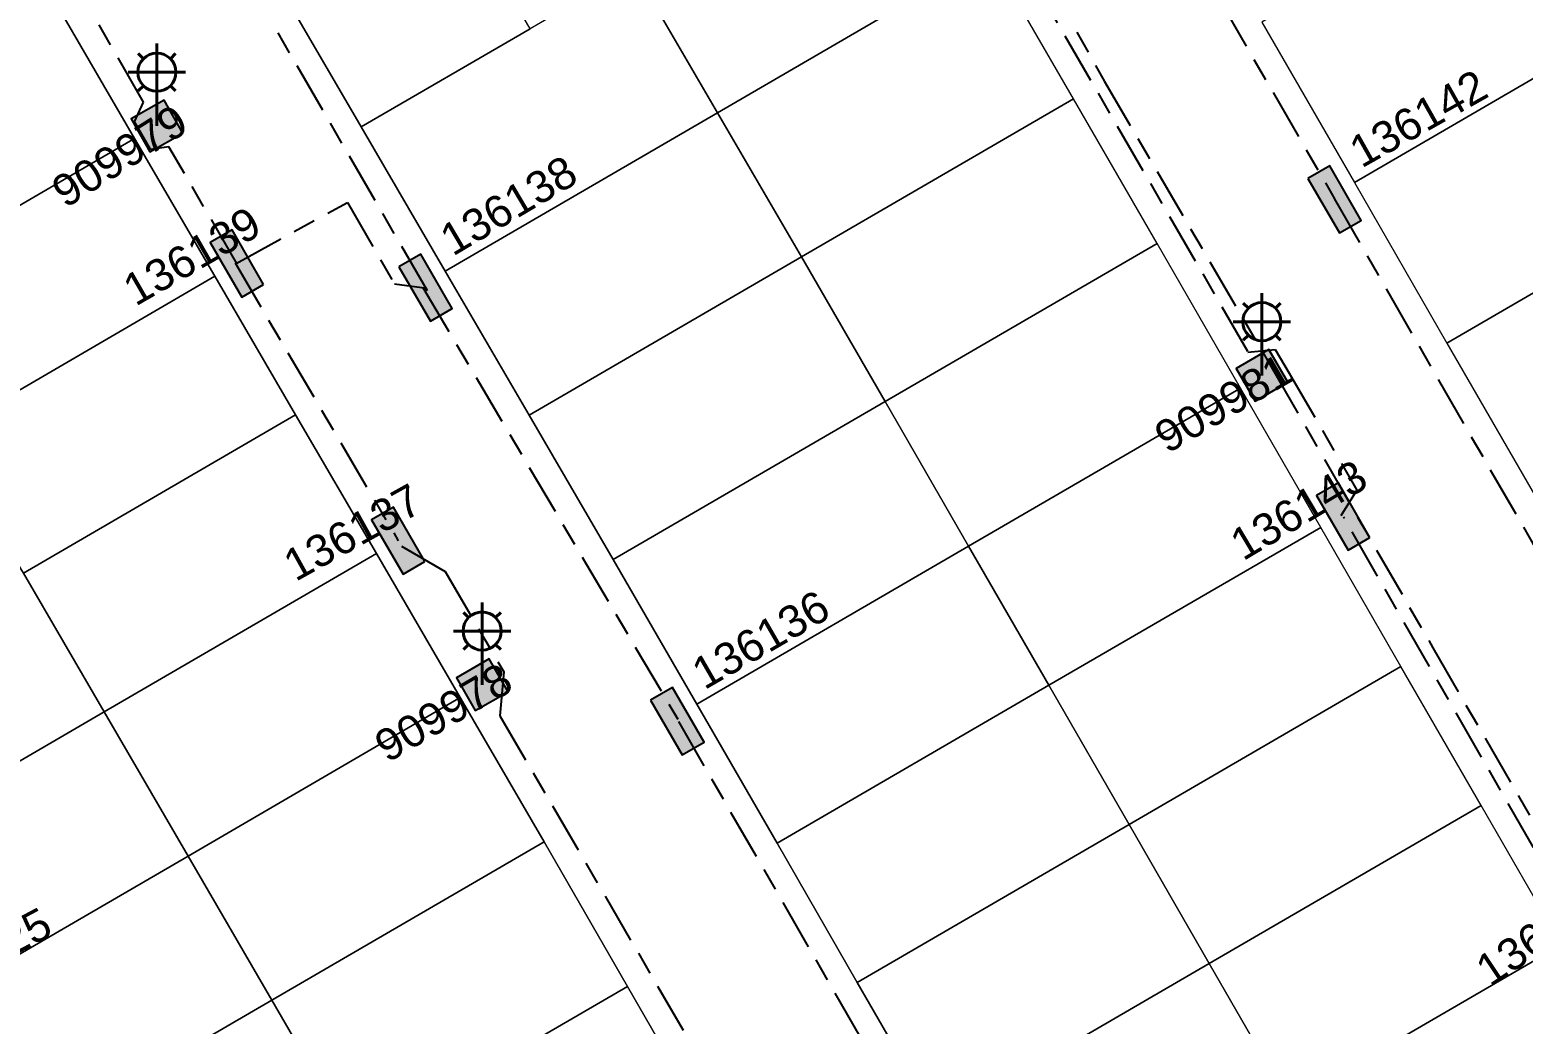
# Model space of a CAD drawing. Header units: metres. Extents: x 303431 to 305438, y 6269401 to 6270518.
# Drawn here: x 304083.4 to 304200.8, y 6270063.2 to 6270141.3 of the extents above; entities that cross this region are included whole.
import ezdxf
from ezdxf.enums import TextEntityAlignment as Align

# ---------------------------------------------------------------- set-up
doc = ezdxf.new("R2010")
doc.units = ezdxf.units.M
doc.linetypes.add('Cable Exist UG', pattern=[8.2, 4, -1.2, 1.8, -1.2])
doc.layers.get('0').update_dxf_attribs({"color": 6})
doc.layers.add('Cadastre Land Parcels_SP_EXT', color=9, linetype='Continuous', lineweight=5)
doc.layers.add('Cadastre Roads_SP_EXT', color=9, linetype='Continuous', lineweight=5)
for name, color, linetype in [('Equip_SP_SL_EXT', 7, 'Continuous'), ('Mains_HV_EXT', 7, 'Continuous'), ('Mains_LV_EXT', 7, 'Continuous'), ('SupportsUG_SP_LV_EXT', 7, 'Continuous'), ('SupportsUG_SP_LV_SL_EXT', 7, 'Continuous')]:
    doc.layers.add(name, color=color, linetype=linetype)
doc.styles.add('COLUMN_LABEL', font='arial.ttf')
doc.styles.add('iecARIAL', font='arial.ttf', dxfattribs={"height": 2})
doc.styles.add('POLE_LABEL', font='arial.ttf')
doc.styles.get("Standard").update_dxf_attribs({"font": 'arial.ttf'})

# ---------------------------------------------------------------- blocks, each defined once
blk = doc.blocks.new('COLUMN_EXT')
blk.add_hatch(color=256).paths.add_polyline_path([(-1.49, 1.48), (-1.49, -1.49), (1.48, -1.49), (1.48, 1.48)])
blk.add_lwpolyline([(-1.49, -1.49), (1.48, -1.49), (1.48, 1.48), (-1.49, 1.48)], close=True)
for tag, height, style, flags, p in [('ASSET_NUM', 2.5, 'COLUMN_LABEL', 8, (2, 2)), ('STRUCTURE_PLANT_NUMBER', 0.2, 'POLE_LABEL', 9, (1.81, 0.03)), ('STREET_CODE', 0.2, 'COLUMN_LABEL', 9, (1.81, -0.2))]:
    blk.add_attdef(tag, text='', height=height, dxfattribs=dict(style=style, flags=flags)).set_placement(p, align=Align.MIDDLE_LEFT)
at = {"flags": 9}
for tag, p in [('COLUMN_TYPE', (1.81, -0.4)), ('OWNED_BY', (1.81, -0.6)), ('STATE', (1.81, -0.8)), ('USAGE', (1.81, -1)), ('LEGEND', (1.81, -1.2)), ('STREETNAME', (1.81, -1.6)), ('SUBURB', (1.81, -1.8)), ('LOCATION', (1.81, -1.4)), ('NOTES', (1.81, -2))]:
    blk.add_attdef(tag, text='', height=0.2, dxfattribs=at).set_placement(p, align=Align.MIDDLE_LEFT)
at = {"flags": 1}
blk.add_attdef('Z', (1.81, -2.35), '', height=0.2, dxfattribs=at)
blk = doc.blocks.new('PILLAR_EXT')
blk.add_hatch(color=256).paths.add_polyline_path([(-2.475, 0.99), (-2.475, -0.99), (2.475, -0.99), (2.475, 0.99)])
blk.add_lwpolyline([(-2.475, -0.99), (2.475, -0.99), (2.475, 0.99), (-2.475, 0.99)], close=True)
at = {"style": 'iecARIAL', "flags": 8}
blk.add_attdef('ASSET_NUM', (1.5, 3.5), '', height=2.5, dxfattribs=at)
for tag, p, flags in [('OWNED_BY', (0, -0.2), 9), ('STATE', (0, -0.4), 9), ('SUPPORT_TYPE', (0, -0.6), 9), ('USAGE', (0, -0.8), 9), ('LEGEND', (0, -1), 9), ('LOCATION', (0, -1.2), 9), ('STREETNAME', (0, -1.8), 9), ('SUBURB', (0, -2), 1), ('NOTES', (0, -1.4), 9), ('PARENT', (0, -1.6), 9)]:
    blk.add_attdef(tag, p, '', height=0.2, dxfattribs=dict(flags=flags))
blk = doc.blocks.new('SL_LANTERN_EXT')
at = {"lineweight": 40}
for p, q in [((0, 1.97), (0, 6.47)), ((-1.46, 5.68), (-1.06, 5.28)), ((1.46, 5.68), (1.06, 5.28)), ((-2.25, 4.22), (2.25, 4.22)), ((-1.46, 2.76), (-1.06, 3.16)), ((0, 0), (0, 2.72)), ((1.46, 2.76), (1.06, 3.16))]:
    blk.add_line(p, q, dxfattribs=at)
blk.add_circle((0, 4.22), 1.5, dxfattribs=at)
at = {"style": 'iecARIAL', "flags": 9}
blk.add_attdef('ASSET_NUM', (1.5, 1.5), '', height=2.5, dxfattribs=at)
for tag, p, height, flags in [('CONSTRUCTED_VOLTAGE', (0.98, -0.65), 0.2, 9), ('CONTROL_TYPE', (0.98, -0.85), 0.2, 9), ('LANTERN_PURPOSE', (0.98, -1.05), 0.2, 9), ('LANTERN_TYPE', (0.98, -1.25), 0.2, 9), ('LNUMBER', (2.18, -3.25), 2.5, 8), ('OPERATING_VOLTAGE', (0.98, -1.65), 0.2, 9), ('ORIENTATION', (0.98, -1.85), 0.2, 9), ('OWNED_BY', (0.98, -2.05), 0.2, 9), ('STATE', (0.98, -2.25), 0.2, 9), ('NO_PHASES', (0.98, -1.45), 0.2, 9), ('USAGE', (0.98, -2.45), 0.2, 9), ('CEXIST', (0.98, -2.65), 0.2, 9), ('CNEW', (0.98, -2.85), 0.2, 9), ('CNUMBER', (0.98, -3.05), 0.2, 9), ('CREMOVE', (0.98, -3.25), 0.2, 9), ('CREPLACE', (0.98, -3.45), 0.2, 9), ('LKINGHEIGHT', (0.98, -3.65), 0.2, 9), ('LBRACKET', (0.98, -3.85), 0.2, 9), ('LBRACKETVOCAB', (0.98, -4.05), 0.2, 9), ('LCATEGORY', (0.98, -4.25), 0.2, 9), ('LCHARGE1', (0.98, -4.45), 0.2, 9), ('LCHARGE1PERCENT', (0.98, -4.65), 0.2, 9), ('LCHARGE2', (0.98, -4.85), 0.2, 9), ('LCHARGE2PERCENT', (0.98, -5.05), 0.2, 9), ('LCHARGE3', (0.98, -5.25), 0.2, 9), ('LCHARGE3PERCENT', (0.98, -5.45), 0.2, 9), ('LEXIST', (0.98, -5.65), 0.2, 9), ('LLAMP', (0.98, -5.85), 0.2, 9), ('LLAMPVOCAB', (0.98, -6.05), 0.2, 9), ('LMAST', (0.98, -6.25), 0.2, 9), ('LMASTVOCAB', (0.98, -6.45), 0.2, 9), ('LNEW', (0.98, -6.65), 0.2, 9), ('LANTNUMBER', (0.98, -6.85), 0.2, 9), ('LOUTREACH', (0.98, -7.25), 0.2, 9), ('LOUTREACHVOCAB', (0.98, -7.45), 0.2, 9), ('LRATECODE', (0.98, -7.65), 0.2, 9), ('LREMOVE', (0.98, -7.85), 0.2, 9), ('LREPLACE', (0.98, -8.05), 0.2, 9), ('LTYPE', (0.98, -8.25), 0.2, 9), ('STREETNAME', (0.98, -9.25), 0.2, 9), ('SUBURB', (0.98, -9.45), 0.2, 1), ('LTYPEVOCAB', (0.98, -8.45), 0.2, 9), ('LEGEND', (0.98, -8.65), 0.2, 9), ('LOCATION', (0.98, -8.85), 0.2, 9), ('NOTES', (0.98, -9.05), 0.2, 9)]:
    blk.add_attdef(tag, p, '', height=height, dxfattribs=dict(flags=flags))

msp = doc.modelspace()

# ---------------------------------------------------------------- linework, layer by layer
at = {"layer": 'Cadastre Land Parcels_SP_EXT', "linetype": 'Continuous'}
for points in [[(304122.76196, 6270141.36314), (304109.73626, 6270163.85748), (304107.43528, 6270162.95304), (304100.13786, 6270160.13735), (304097.7815, 6270153.85734), (304098.17025, 6270153.14229), (304098.56395, 6270152.43024), (304098.96498, 6270151.72243), (304099.37184, 6270151.01665), (304109.49422, 6270133.6464), (304122.76196, 6270141.36314)], [(304158.89371, 6270147.21155), (304152.29456, 6270158.53456), (304136.45696, 6270149.32429), (304130.89395, 6270146.09255), (304137.49222, 6270134.76955), (304158.89371, 6270147.21155)], [(304208.88591, 6270141.68449), (304203.75052, 6270150.587), (304201.6172, 6270154.28478), (304180.25483, 6270141.88041), (304187.52355, 6270129.27915), (304208.88591, 6270141.68449)], [(304091.68248, 6270132.7477), (304085.67436, 6270143.05647), (304085.26238, 6270143.77002), (304084.85525, 6270144.48675), (304084.45396, 6270145.20649), (304084.05761, 6270145.92834), (304083.66691, 6270146.65435), (304083.28125, 6270147.38239), (304082.90134, 6270148.1136), (304076.07693, 6270150.86004), (304056.8077, 6270143.42712), (304063.40085, 6270132.11895), (304069.99921, 6270120.79506), (304070.2862, 6270120.30261), (304091.68248, 6270132.7477)], [(304165.46592, 6270135.86019), (304158.89371, 6270147.21155), (304137.49222, 6270134.76955), (304144.09137, 6270123.44548), (304165.46592, 6270135.86019)], [(304137.49222, 6270134.76955), (304130.89395, 6270146.09255), (304122.76196, 6270141.36314), (304109.49422, 6270133.6464), (304116.09338, 6270122.32348), (304137.49222, 6270134.76955)], [(304216.15374, 6270129.08428), (304210.30727, 6270139.2193), (304208.88591, 6270141.68449), (304187.52355, 6270129.27915), (304194.79218, 6270116.67991), (304216.15374, 6270129.08428)], [(304172.02276, 6270124.49152), (304165.46592, 6270135.86019), (304144.09137, 6270123.44548), (304150.65961, 6270112.08909), (304172.02276, 6270124.49152)], [(304144.09137, 6270123.44548), (304137.49222, 6270134.76955), (304116.09338, 6270122.32348), (304122.69174, 6270111.00048), (304144.09137, 6270123.44548)], [(304097.99137, 6270121.92007), (304091.68248, 6270132.7477), (304070.2862, 6270120.30261), (304076.34176, 6270109.91134), (304076.59589, 6270109.47603), (304097.99137, 6270121.92007)], [(304210.6038, 6270109.04117), (304219.14839, 6270114.00273), (304223.42148, 6270116.48399), (304216.86482, 6270127.85169), (304216.15374, 6270129.08428), (304194.79218, 6270116.67991), (304202.06001, 6270104.07864), (304210.6038, 6270109.04117)], [(304178.58031, 6270113.1239), (304172.02276, 6270124.49152), (304150.65961, 6270112.08909), (304157.21716, 6270100.72147), (304178.58031, 6270113.1239)], [(304150.65961, 6270112.08909), (304144.09137, 6270123.44548), (304122.69174, 6270111.00048), (304129.29001, 6270099.67747), (304150.65961, 6270112.08909)], [(304104.33374, 6270111.03643), (304097.99137, 6270121.92007), (304076.59589, 6270109.47603), (304082.68413, 6270099.02876), (304082.93746, 6270098.59231), (304104.33374, 6270111.03643)], [(304184.88364, 6270102.1976), (304178.58031, 6270113.1239), (304157.21716, 6270100.72147), (304163.51969, 6270089.79614), (304184.88364, 6270102.1976)], [(304157.21716, 6270100.72147), (304150.65961, 6270112.08909), (304129.29001, 6270099.67747), (304135.85497, 6270088.31701), (304157.21716, 6270100.72147)], [(304110.6762, 6270100.1527), (304104.33374, 6270111.03643), (304082.93746, 6270098.59231), (304089.27992, 6270087.70867), (304110.6762, 6270100.1527)], [(304191.18608, 6270091.2713), (304184.88364, 6270102.1976), (304163.51969, 6270089.79614), (304169.82302, 6270078.86887), (304191.18608, 6270091.2713)], [(304117.27191, 6270088.83367), (304110.6762, 6270100.1527), (304089.27992, 6270087.70867), (304095.87651, 6270076.38964), (304117.27191, 6270088.83367)], [(304163.51969, 6270089.79614), (304157.21716, 6270100.72147), (304135.85497, 6270088.31701), (304142.15751, 6270077.39071), (304163.51969, 6270089.79614)], [(304089.27992, 6270087.70867), (304082.93746, 6270098.59231), (304082.68413, 6270099.02876), (304061.28467, 6270086.58251), (304067.88126, 6270075.26348), (304089.27992, 6270087.70867)], [(304197.48853, 6270080.34597), (304191.18608, 6270091.2713), (304169.82302, 6270078.86887), (304176.12546, 6270067.94362), (304197.48853, 6270080.34597)], [(304169.82302, 6270078.86887), (304163.51969, 6270089.79614), (304142.15751, 6270077.39071), (304148.45995, 6270066.46441), (304169.82302, 6270078.86887)], [(304123.84898, 6270077.49335), (304117.27191, 6270088.83367), (304095.87651, 6270076.38964), (304102.47222, 6270065.07061), (304123.84898, 6270077.49335)], [(304095.87651, 6270076.38964), (304089.27992, 6270087.70867), (304067.88126, 6270075.26348), (304074.47617, 6270063.94445), (304095.87651, 6270076.38964)], [(304203.79177, 6270069.41869), (304197.48853, 6270080.34597), (304176.12546, 6270067.94362), (304182.42702, 6270057.01723), (304203.79177, 6270069.41869)], [(304176.12546, 6270067.94362), (304169.82302, 6270078.86887), (304148.45995, 6270066.46441), (304154.76328, 6270055.53819), (304176.12546, 6270067.94362)], [(304102.47222, 6270065.07061), (304095.87651, 6270076.38964), (304074.47617, 6270063.94445), (304081.07197, 6270052.62542), (304102.47222, 6270065.07061)], [(304130.40406, 6270066.12963), (304123.84898, 6270077.49335), (304102.47222, 6270065.07061), (304109.04443, 6270053.72614), (304130.40406, 6270066.12963)], [(304210.09421, 6270058.49336), (304203.79177, 6270069.41869), (304182.42702, 6270057.01723), (304188.73026, 6270046.09102), (304210.09421, 6270058.49336)], [(304182.42702, 6270057.01723), (304176.12546, 6270067.94362), (304154.76328, 6270055.53819), (304161.06572, 6270044.61189), (304182.42702, 6270057.01723)], [(304136.95816, 6270054.76696), (304130.40406, 6270066.12963), (304109.04443, 6270053.72614), (304115.59942, 6270042.3625), (304136.95816, 6270054.76696)], [(304109.04443, 6270053.72614), (304102.47222, 6270065.07061), (304081.07197, 6270052.62542), (304087.66856, 6270041.30542), (304109.04443, 6270053.72614)]]:
    msp.add_lwpolyline(points, close=True, dxfattribs=at)
at = {"layer": 'Cadastre Roads_SP_EXT', "linetype": 'Continuous'}
for points in [[(304206.20129, 6269966.36638), (304199.64379, 6269977.73407), (304193.0855, 6269989.10264), (304186.53145, 6270000.46538), (304179.97387, 6270011.83298), (304173.67148, 6270022.75932), (304167.36822, 6270033.68556), (304161.06575, 6270044.6119), (304154.76328, 6270055.53814), (304148.46002, 6270066.46439), (304142.15746, 6270077.39073), (304135.85499, 6270088.31697), (304129.28999, 6270099.67751), (304122.69169, 6270111.00042), (304116.0934, 6270122.32343), (304109.49422, 6270133.64643), (304099.37182, 6270151.0167)], [(304085.67437, 6270143.05647), (304091.68251, 6270132.74774), (304097.99134, 6270121.92005), (304104.33381, 6270111.03645), (304110.6762, 6270100.15277), (304117.27193, 6270088.83365), (304123.84894, 6270077.49334), (304130.40405, 6270066.12971), (304136.95819, 6270054.76697)]]:
    msp.add_lwpolyline(points, dxfattribs=at)
at = {"layer": 'Mains_HV_EXT', "linetype": 'Cable Exist UG'}
msp.add_lwpolyline([(304163.15079, 6270145.60798), (304167.90157, 6270137.22777), (304181.09863, 6270114.62809), (304193.68391, 6270092.74936), (304206.52086, 6270070.56517), (304219.04408, 6270048.81265), (304231.91022, 6270026.61111), (304238.39038, 6270015.34046), (304244.85586, 6270004.03486), (304251.48158, 6269992.58253), (304257.9579, 6269981.36319), (304264.88342, 6269969.68589), (304271.53341, 6269955.64717), (304272.07895, 6269953.90411), (304267.49634, 6269946.08062), (304266.13149, 6269945.74429), (304266.13149, 6269945.74429), (304252.73807, 6269943.48405), (304248.77056, 6269947.98834), (304247.29494, 6269949.05473)], dxfattribs=at)
msp.add_lwpolyline([(304163.15079, 6270145.60798), (304167.90157, 6270137.22777), (304181.09863, 6270114.62809), (304193.68391, 6270092.74936), (304206.52086, 6270070.56517), (304219.04408, 6270048.81265), (304231.91022, 6270026.61111), (304238.39038, 6270015.34046), (304244.85586, 6270004.03486), (304251.48158, 6269992.58253), (304257.9579, 6269981.36319), (304264.88342, 6269969.68589), (304271.53341, 6269955.64717), (304272.07895, 6269953.90411), (304267.49634, 6269946.08062), (304266.13149, 6269945.74429), (304266.13149, 6269945.74429), (304252.73807, 6269943.48405), (304248.77056, 6269947.98834), (304247.29494, 6269949.05473)], dxfattribs=at)
at = {"layer": 'Mains_LV_EXT', "linetype": 'Cable Exist UG'}
for points in [[(304114.6826, 6270120.78559), (304095.66312, 6270153.6481), (304098.7093, 6270161.806), (304124.01908, 6270171.49375)], [(304177.38729, 6270154.1008), (304176.28436, 6270152.50288), (304172.92496, 6270150.54328), (304185.97737, 6270127.99089)], [(304099.72172, 6270122.91854), (304094.37785, 6270132.0992), (304092.93792, 6270131.8734), (304091.66124, 6270134.04463), (304092.3727, 6270135.59666), (304084.74031, 6270148.9427)], [(304160.67618, 6270147.89408), (304179.16188, 6270115.97367), (304181.30433, 6270116.1717), (304182.41134, 6270114.31044), (304182.41134, 6270114.31044), (304187.70733, 6270105.13311), (304186.47403, 6270103.11403)], [(304185.92649, 6270128.03568), (304216.33323, 6270075.26615), (304224.73037, 6270072.95545), (304229.80097, 6270075.99429)], [(304099.66224, 6270122.93781), (304108.39571, 6270127.71979), (304108.39571, 6270127.71979), (304112.10205, 6270121.3177), (304114.64131, 6270120.99422)], [(304099.57349, 6270122.96667), (304112.39634, 6270101.15318)], [(304114.33884, 6270121.03276), (304134.3609, 6270087.1474)], [(304205.69429, 6270069.94956), (304186.68081, 6270103.00242)], [(304112.65292, 6270100.71249), (304116.09533, 6270098.72294), (304116.09533, 6270098.72294), (304120.68862, 6270090.84339), (304120.37723, 6270087.40649), (304138.92091, 6270055.62681)], [(304134.42112, 6270086.94529), (304159.60562, 6270043.23272)]]:
    msp.add_lwpolyline(points, dxfattribs=at)

# ---------------------------------------------------------------- block references
at = {"layer": 'Equip_SP_SL_EXT'}
for p in [(304093.4292, 6270133.73134), (304180.25808, 6270114.13413), (304118.98551, 6270089.83804)]:
    msp.add_blockref('SL_LANTERN_EXT', p, dxfattribs=at)
at = {"layer": 'SupportsUG_SP_LV_EXT'}
ref = msp.add_blockref('PILLAR_EXT', (304185.97059, 6270127.9593), dxfattribs=dict(at, rotation=300.0736482888767))
ref.add_attrib('ASSET_NUM', '136142', dxfattribs={"layer": '0', "height": 2.5, "rotation": 29.4089169, "style": 'iecARIAL'}).set_placement((304187.47059, 6270131.4593), align=Align.MIDDLE_LEFT)
ref = msp.add_blockref('PILLAR_EXT', (304114.54371, 6270121.02573), dxfattribs=dict(at, rotation=300.0748189261514))
ref.add_attrib('ASSET_NUM', '136138', dxfattribs={"layer": '0', "height": 2.5, "rotation": 30.634452, "style": 'iecARIAL'}).set_placement((304116.04371, 6270124.52573), align=Align.MIDDLE_LEFT)
ref = msp.add_blockref('PILLAR_EXT', (304099.72172, 6270122.91858), dxfattribs=dict(at, rotation=120.0797623917235))
ref.add_attrib('ASSET_NUM', '136139', dxfattribs={"layer": '0', "height": 2.5, "rotation": 29.9346372, "style": 'iecARIAL'}).set_placement((304101.22172, 6270126.41858), align=Align.MIDDLE_RIGHT)
ref = msp.add_blockref('PILLAR_EXT', (304186.64894, 6270103.05694), dxfattribs=dict(at, rotation=119.9999216246111))
ref.add_attrib('ASSET_NUM', '136143', dxfattribs={"layer": '0', "height": 2.5, "rotation": 30.782188, "style": 'iecARIAL'}).set_placement((304188.14894, 6270106.55694), align=Align.MIDDLE_RIGHT)
ref = msp.add_blockref('PILLAR_EXT', (304112.39633, 6270101.15314), dxfattribs=dict(at, rotation=120.0831041141007))
ref.add_attrib('ASSET_NUM', '136137', dxfattribs={"layer": '0', "height": 2.5, "rotation": 29.0695914, "style": 'iecARIAL'}).set_placement((304113.89633, 6270104.65314), align=Align.MIDDLE_RIGHT)
ref = msp.add_blockref('PILLAR_EXT', (304134.32543, 6270086.97666), dxfattribs=dict(at, rotation=300.0772345124209))
ref.add_attrib('ASSET_NUM', '136136', dxfattribs={"layer": '0', "height": 2.5, "rotation": 30.0482913, "style": 'iecARIAL'}).set_placement((304135.82543, 6270090.47666), align=Align.MIDDLE_LEFT)
ref = msp.add_blockref('PILLAR_EXT', (304205.68214, 6270070.06901), dxfattribs=dict(at, rotation=122.9547175216146))
ref.add_attrib('ASSET_NUM', '136144', dxfattribs={"layer": '0', "height": 2.5, "rotation": 33.727358, "style": 'iecARIAL'}).set_placement((304207.18214, 6270073.56901), align=Align.MIDDLE_RIGHT)
ref = msp.add_blockref('PILLAR_EXT', (304073.03722, 6270062.39346), dxfattribs=dict(at, rotation=300.0766046825463))
ref.add_attrib('ASSET_NUM', '136125', dxfattribs={"layer": '0', "height": 2.5, "rotation": 27.9610379, "style": 'iecARIAL'}).set_placement((304074.53722, 6270065.89346), align=Align.MIDDLE_LEFT)
at = {"layer": 'SupportsUG_SP_LV_SL_EXT'}
ref = msp.add_blockref('COLUMN_EXT', (304093.42924, 6270133.73137), dxfattribs=dict(at, rotation=119.6003244298227))
ref.add_attrib('ASSET_NUM', '909979', dxfattribs={"layer": '0', "height": 2.5, "rotation": 32.2041782, "style": 'COLUMN_LABEL'}).set_placement((304095.42924, 6270134.48137), align=Align.MIDDLE_RIGHT)
ref = msp.add_blockref('COLUMN_EXT', (304180.25807, 6270114.1341), dxfattribs=dict(at, rotation=120.2724139975949))
ref.add_attrib('ASSET_NUM', '909981', dxfattribs={"layer": '0', "height": 2.5, "rotation": 30.1840848, "style": 'COLUMN_LABEL'}).set_placement((304182.25807, 6270114.8841), align=Align.MIDDLE_RIGHT)
ref = msp.add_blockref('COLUMN_EXT', (304118.98554, 6270089.83807), dxfattribs=dict(at, rotation=120.0766046825464))
ref.add_attrib('ASSET_NUM', '909978', dxfattribs={"layer": '0', "height": 2.5, "rotation": 30.076605, "style": 'COLUMN_LABEL'}).set_placement((304120.98554, 6270090.58807), align=Align.MIDDLE_RIGHT)

doc.saveas('drawing.dxf')
